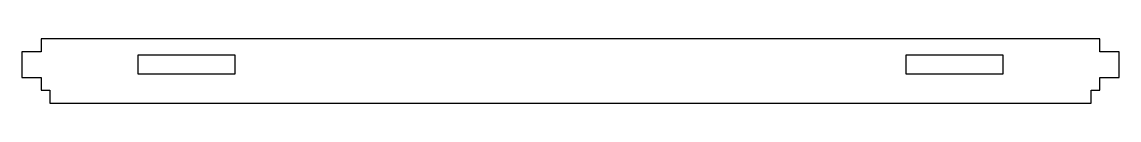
# Model space of a CAD drawing. Header units: millimetres. Extents: x -86 to 84, y -2 to 8.
import ezdxf

# ---------------------------------------------------------------- set-up
doc = ezdxf.new("R2010")
doc.units = ezdxf.units.MM
doc.layers.add('CUTOUTS', color=1, linetype='CONTINUOUS')
doc.layers.add('PERIMETER', color=5, linetype='CONTINUOUS')

msp = doc.modelspace()

# ---------------------------------------------------------------- linework, layer by layer
at = {"layer": 'CUTOUTS'}
for points in [[(-52.68, 2.5), (-67.68, 2.5), (-67.68, 5.5), (-52.68, 5.5)], [(51.32, 5.5), (66.32, 5.5), (66.32, 2.5), (51.32, 2.5)]]:
    msp.add_lwpolyline(points, close=True, dxfattribs=at)
at = {"layer": 'PERIMETER'}
msp.add_lwpolyline([(80.02, -2), (80.02, 0), (81.32, 0), (81.32, 2), (84.32, 2), (84.32, 6), (81.32, 6), (81.32, 8), (-82.68, 8), (-82.68, 6), (-85.68, 6), (-85.68, 2), (-82.68, 2), (-82.68, 0), (-81.38, 0), (-81.38, -2)], close=True, dxfattribs=at)

doc.saveas('drawing.dxf')
